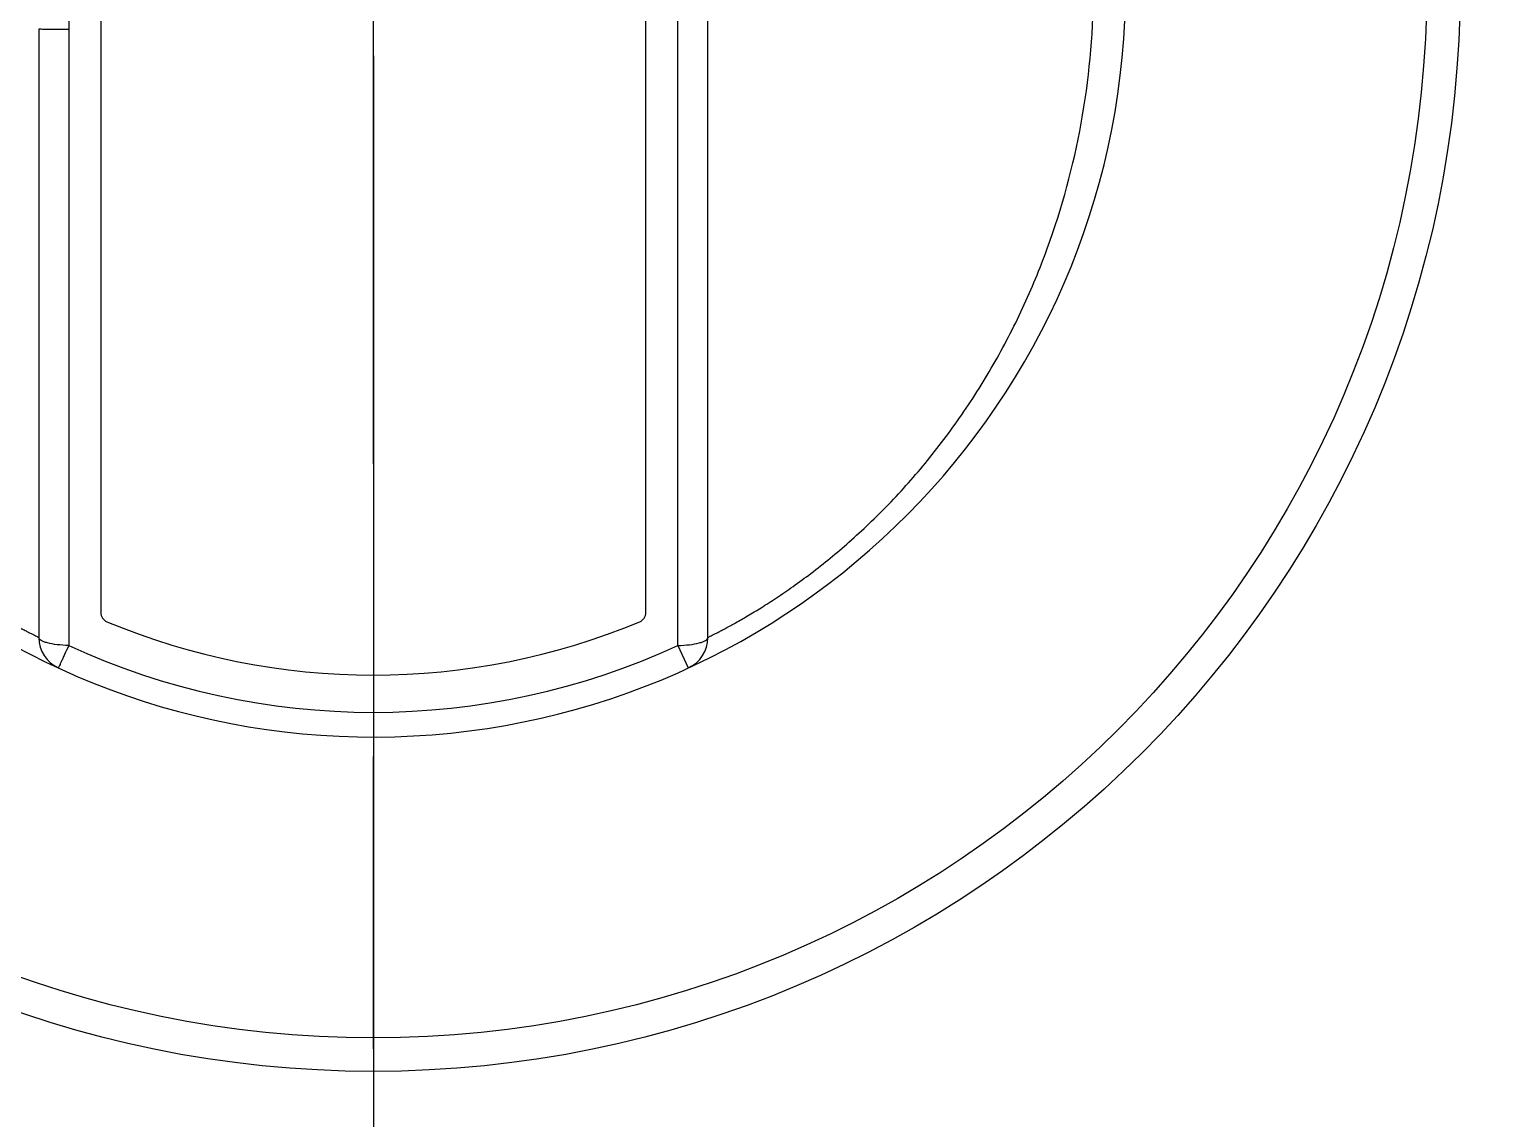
# Model space of a CAD drawing. Extents: x 1919 to 2339, y -1533 to -939.
# Drawn here: x 2096.12 to 2104.83, y -1388.86 to -1382.34 of the extents above; entities that cross this region are included whole.
import ezdxf

# ---------------------------------------------------------------- set-up
doc = ezdxf.new("R2010")
doc.units = 0
doc.header["$LTSCALE"] = 7
doc.header["$MEASUREMENT"] = 0
doc.linetypes.add('CENTER', pattern=[2, 1.25, -0.25, 0.25, -0.25])
doc.linetypes.add('HIDDEN', pattern=[0.375, 0.25, -0.125])
for name, color, linetype in [('08_ALL_FEATURES', 7, 'CONTINUOUS'), ('CEN', 1, 'CENTER'), ('CL', 1, 'CENTER'), ('D', 2, 'CONTINUOUS'), ('DWG', 7, 'CONTINUOUS'), ('HIDDEN', 3, 'HIDDEN')]:
    doc.layers.add(name, color=color, linetype=linetype)

# ---------------------------------------------------------------- blocks, each defined once
blk = doc.blocks.new('wetwa')
at = {"layer": '08_ALL_FEATURES', "color": 7, "linetype": 'Continuous'}
for p, q in [((22351.572, -6167.919), (22351.572, -6167.855)), ((22352.922, -6167.996), (22352.722, -6167.996)), ((22354.072, -6167.855), (22354.072, -6167.919)), ((22344.672, -6169.371), (22344.672, -6206.921)), ((22360.972, -6206.921), (22360.972, -6169.371))]:
    blk.add_line(p, q, dxfattribs=at)
for centre, radius, start, end in [((22352.822, -6188.146), 20.65, 94.3683, 112.6903), ((22351.272, -6167.855), 0.3, 0, 94.3683), ((22354.372, -6167.855), 0.3, 85.6317, 180), ((22352.822, -6188.146), 20.65, 67.3098, 85.6317), ((22351.872, -6167.919), 0.3, 180, 272.6889), ((22352.722, -6168.296), 0.3, 90, 161.2763), ((22352.922, -6168.296), 0.3, 18.7237, 90), ((22353.772, -6167.919), 0.3, 267.3111, 0), ((22352.822, -6188.146), 19.95, 87.3116, 92.6884), ((22344.972, -6169.371), 0.3, 112.6903, 180), ((22360.672, -6169.371), 0.3, 0, 67.3098), ((22344.972, -6206.921), 0.3, 180, 247.3097), ((22360.672, -6206.921), 0.3, 292.6902, 0), ((22352.822, -6188.146), 20.65, 247.3097, 292.6902)]:
    blk.add_arc(centre, radius, start, end, dxfattribs=at)
at = {"layer": 'HIDDEN'}
blk.add_arc((22352.822, -6188.146), 20.65, 86.9202, 93.0798, dxfattribs=at)

msp = doc.modelspace()

# ---------------------------------------------------------------- linework, layer by layer
at = {"layer": 'CEN'}
msp.add_line((2098.1805, -1398.9447), (2098.1805, -1366.0231), dxfattribs=at)
at = {"layer": 'CL', "color": 1, "linetype": 'CENTER'}
msp.add_line((2098.1805, -1172.5041), (2098.1805, -1416.9522), dxfattribs=at)
msp.add_spline([(2098.1805, -1416.9522), (2100.9841, -1432.4842), (2130.0255, -1423.8912), (2127.9164, -1358.2283), (2107.8604, -1285.0624), (2107.5862, -1282.7084)], degree=3, dxfattribs=at)
at = {"layer": 'DWG'}
for p, q in [((2100.0024, -1386.0316), (2100.0025, -1378.1261)), ((2100.1805, -1385.984), (2100.1805, -1378.1738)), ((2096.3585, -1381.81), (2096.3585, -1382.3478)), ((2096.1805, -1382.3445), (2096.1805, -1385.984)), ((2096.3585, -1382.3478), (2096.3585, -1386.0317)), ((2100.0024, -1386.0316), (2100.0642, -1386.1656))]:
    msp.add_line(p, q, dxfattribs=at)
for radius in [6.5, 6.3]:
    msp.add_circle((2098.1805, -1382.0789), radius, dxfattribs=at)
for centre, radius, start, end in [((2098.1805, -1382.0789), 4.5, 185.99754, 174.24014), ((2096.3804, -1385.984), 0.2, 180.00554, 245.27911), ((2099.9805, -1385.984), 0.2, 294.74632, 360), ((2098.1805, -1382.0789), 4.3524, 245.25307, 294.7464)]:
    msp.add_arc(centre, radius, start, end, dxfattribs=at)
for points, knots in [([(2096.1805, -1378.1738), (2096.1806, -1378.1739), (2096.1795, -1378.174), (2096.1787, -1378.1748), (2096.1763, -1378.1758), (2096.1719, -1378.1781), (2096.164, -1378.182), (2096.1522, -1378.188), (2096.137, -1378.1958), (2096.1185, -1378.2054), (2096.0968, -1378.2169), (2096.0614, -1378.2358), (2096.0095, -1378.2643), (2095.9388, -1378.305), (2095.8574, -1378.3545), (2095.7663, -1378.4131), (2095.6668, -1378.4812), (2095.5195, -1378.5892), (2095.3251, -1378.7487), (2095.0906, -1378.9728), (2094.8597, -1379.2334), (2094.6418, -1379.5257), (2094.4442, -1379.8448), (2094.2721, -1380.1859), (2094.0799, -1380.665), (2093.9166, -1381.2968), (2093.8508, -1382.0789), (2093.9166, -1382.861), (2094.0799, -1383.4927), (2094.2722, -1383.9718), (2094.4442, -1384.313), (2094.6418, -1384.6321), (2094.8597, -1384.9244), (2095.0906, -1385.185), (2095.3251, -1385.409), (2095.5195, -1385.5685), (2095.6668, -1385.6765), (2095.7663, -1385.7447), (2095.8574, -1385.8033), (2095.9388, -1385.8528), (2096.0095, -1385.8935), (2096.0614, -1385.922), (2096.0968, -1385.9409), (2096.1185, -1385.9523), (2096.137, -1385.9619), (2096.1522, -1385.9697), (2096.164, -1385.9758), (2096.1719, -1385.9797), (2096.1763, -1385.982), (2096.1787, -1385.983), (2096.1795, -1385.9837), (2096.1806, -1385.9839), (2096.1805, -1385.984)], [0, 0, 0, 0, 0.00005, 0.0002, 0.00045, 0.0008, 0.001797, 0.003192, 0.004981, 0.007164, 0.00974, 0.012705, 0.019779, 0.02834, 0.038343, 0.049727, 0.062396, 0.076254, 0.107132, 0.141386, 0.178089, 0.216454, 0.255879, 0.295933, 0.33641, 0.417997, 0.500002, 0.582001, 0.663588, 0.704069, 0.744124, 0.783546, 0.82191, 0.858614, 0.892869, 0.923746, 0.937604, 0.950273, 0.961657, 0.971661, 0.980221, 0.987295, 0.99026, 0.992836, 0.995019, 0.996808, 0.998203, 0.9992, 0.99955, 0.9998, 0.99995, 1, 1, 1, 1]), ([(2100.1805, -1385.984), (2100.1804, -1385.9839), (2100.1815, -1385.9837), (2100.1823, -1385.983), (2100.1847, -1385.982), (2100.1891, -1385.9797), (2100.197, -1385.9758), (2100.2088, -1385.9697), (2100.224, -1385.9619), (2100.2425, -1385.9523), (2100.2642, -1385.9409), (2100.2996, -1385.922), (2100.3515, -1385.8935), (2100.4221, -1385.8528), (2100.5035, -1385.8033), (2100.5947, -1385.7447), (2100.6942, -1385.6765), (2100.8415, -1385.5685), (2101.0359, -1385.409), (2101.2703, -1385.185), (2101.5013, -1384.9244), (2101.7192, -1384.6321), (2101.9168, -1384.313), (2102.0888, -1383.9718), (2102.2811, -1383.4927), (2102.4444, -1382.8611), (2102.4882, -1382.3397), (2102.4882, -1382.0789)], [0, 0, 0, 0, 0.0001, 0.0004, 0.0009, 0.001599, 0.003595, 0.006383, 0.009962, 0.014329, 0.01948, 0.02541, 0.039558, 0.056679, 0.076685, 0.099455, 0.124793, 0.152509, 0.214262, 0.282772, 0.356182, 0.432908, 0.511751, 0.591862, 0.672826, 0.83599, 1, 1, 1, 1]), ([(2096.3585, -1382.3478), (2096.3354, -1382.3477), (2096.3019, -1382.3476), (2096.2596, -1382.3472), (2096.2331, -1382.3468), (2096.2117, -1382.3463), (2096.197, -1382.3459), (2096.1886, -1382.3454), (2096.1841, -1382.3453), (2096.1822, -1382.3448), (2096.1805, -1382.3448), (2096.1805, -1382.3445)], [0, 0, 0, 0, 0.390431, 0.563143, 0.713031, 0.835193, 0.925474, 0.957708, 0.980932, 0.995021, 1, 1, 1, 1]), ([(2096.3585, -1386.0316), (2096.3353, -1386.0306), (2096.2925, -1386.0283), (2096.2429, -1386.0199), (2096.2109, -1386.0098), (2096.1927, -1386.0017), (2096.1804, -1385.9912), (2096.1804, -1385.984)], [0, 0, 0, 0, 0.365987, 0.672786, 0.792789, 0.886734, 1, 1, 1, 1]), ([(2100.0024, -1386.0316), (2100.0257, -1386.0306), (2100.0684, -1386.0283), (2100.118, -1386.0199), (2100.15, -1386.0098), (2100.1682, -1386.0017), (2100.1805, -1385.9912), (2100.1805, -1385.984)], [0, 0, 0, 0, 0.36601, 0.6728, 0.792794, 0.886732, 1, 1, 1, 1]), ([(2096.3585, -1386.0317), (2096.3503, -1386.0496), (2096.3384, -1386.0751), (2096.3235, -1386.1073), (2096.3145, -1386.127), (2096.3072, -1386.1428), (2096.3021, -1386.1535), (2096.2995, -1386.1597), (2096.2977, -1386.1629), (2096.2976, -1386.1644), (2096.2966, -1386.1656), (2096.2968, -1386.1656)], [0, 0, 0, 0, 0.400629, 0.573327, 0.721339, 0.840796, 0.92844, 0.959591, 0.981974, 0.995477, 1, 1, 1, 1])]:
    msp.add_open_spline(points, degree=3, knots=knots, dxfattribs=at)

# ---------------------------------------------------------------- block references
at = {"layer": 'D', "xscale": 0.2, "yscale": 0.2, "zscale": 0.2}
msp.add_blockref('wetwa', (-2372.3839, -144.4496), dxfattribs=at)

doc.saveas('drawing.dxf')
